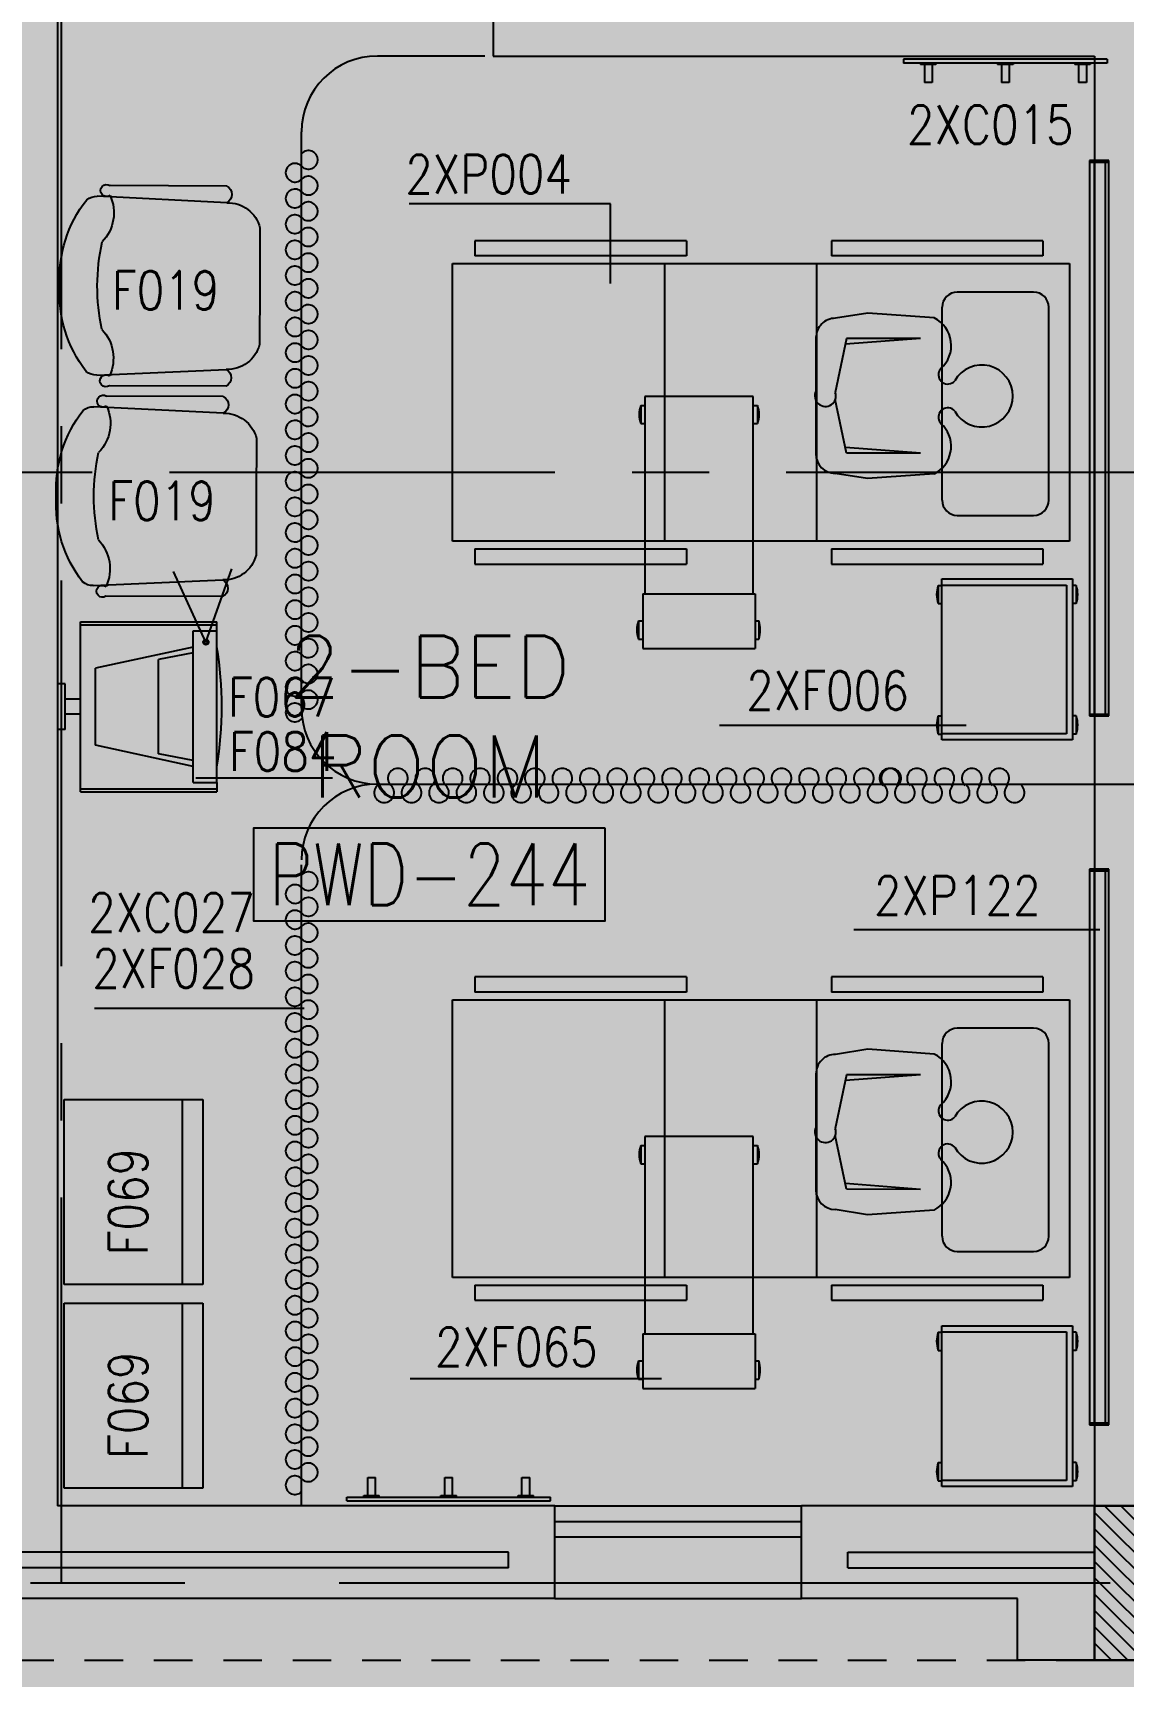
# Model space of a CAD drawing. Extents: x 88852.7 to 88945.7, y 39921.6 to 40001.1.
# Drawn here: x 88913.52 to 88917.05, y 39928.18 to 39933.5 of the extents above; entities that cross this region are included whole.
import ezdxf
from ezdxf.enums import TextEntityAlignment as Align

# ---------------------------------------------------------------- set-up
doc = ezdxf.new("R2010")
doc.units = 0
doc.header["$MEASUREMENT"] = 0
doc.header["$PDMODE"] = 34
for name, pattern in [('CENTER', [2, 1.25, -0.25, 0.25, -0.25]), ('CENTERX2', [4, 2.5, -0.5, 0.5, -0.5]), ('HIDDEN2', [0.1875, 0.125, -0.0625])]:
    doc.linetypes.add(name, pattern=pattern)
doc.layers.get('0').update_dxf_attribs({"linetype": 'CONTINUOUS'})
doc.layers.get('DEFPOINTS').update_dxf_attribs({"linetype": 'CONTINUOUS'})
for name, color, linetype in [('A-TEXT', 7, 'CONTINUOUS'), ('AX-DIM', 4, 'CONTINUOUS'), ('AXES', 11, 'CENTERX2'), ('AXES1', 11, 'CENTER'), ('COL', 2, 'CONTINUOUS'), ('HAT', 8, 'CONTINUOUS'), ('HIDDEN', 9, 'HIDDEN2'), ('INSUL', 4, 'CONTINUOUS'), ('MEDICAL', 4, 'CONTINUOUS'), ('NON-MEDICAL', 4, 'CONTINUOUS'), ('RM-BOX', 4, 'CONTINUOUS'), ('RM-NAME', 2, 'CONTINUOUS'), ('RM-NO', 2, 'CONTINUOUS'), ('WALL', 4, 'CONTINUOUS'), ('WIN', 3, 'CONTINUOUS')]:
    doc.layers.add(name, color=color, linetype=linetype)
doc.styles.add('ROMANS', font='ROMANS.shx', dxfattribs={"width": 0.6})
doc.dimstyles.new('DIM-OUT', dxfattribs={"dimscale": 0, "dimtxt": 0.24, "dimasz": 0.08, "dimexe": 0.02, "dimexo": 0.02, "dimgap": 0.05, "dimtad": 1, "dimdec": 0, "dimlfac": 1000, "dimzin": 0, "dimdsep": 46, "dimtxsty": 'ROMANS', "dimblk1": 'ARCHTICK', "dimblk2": 'ARCHTICK', "dimsah": 1, "dimcen": 0.01, "dimdle": 0.08, "dimclrd": 4, "dimclre": 4, "dimclrt": 2, "dimadec": 0, "dimazin": 0, "dimtp": 2, "dimtm": 2, "dimtfac": 0.1142857142857143, "dimtdec": 0, "dimtix": 1, "dimtmove": 2, "dimatfit": 3, "dimldrblk": 'ARCHTICK', "dimfxl": 0, "dimtolj": 1, "dimtzin": 0, "dimarcsym": 0})

# ---------------------------------------------------------------- blocks, each defined once
blk = doc.blocks.new('_ARCHTICK')
at = {"color": 0, "linetype": 'ByBlock', "const_width": 0.15}
blk.add_lwpolyline([(-0.5, -0.5), (0.5, 0.5)], dxfattribs=at)
blk = doc.blocks.new('*D596')
at = {"layer": 'AX-DIM', "color": 4, "lineweight": -2}
for p, q in [((88944.31025844974, 39928.30956244052), (88944.31025844974, 39922.92456244052)), ((88943.63025844975, 39928.22956244052), (88944.33025844974, 39928.22956244052)), ((88903.54042787627, 39923.00456244052), (88944.33025844974, 39923.00456244052))]:
    blk.add_line(p, q, dxfattribs=at)
at = {"layer": 'DEFPOINTS', "color": 0}
for p in [(88943.61025844974, 39928.22956244052), (88903.52042787627, 39923.00456244052), (88944.31025844974, 39923.00456244052)]:
    blk.add_point(p, dxfattribs=at)
at = {"layer": 'AX-DIM', "color": 4, "lineweight": -2, "xscale": 0.08, "yscale": 0.08, "zscale": 0.08}
for p, rotation in [((88944.31025844974, 39928.22956244052), 90), ((88944.31025844974, 39923.00456244052), 270)]:
    blk.add_blockref('_ARCHTICK', p, dxfattribs=dict(at, rotation=rotation))
at = {"layer": 'AX-DIM', "color": 2, "insert": (88944.14025844973, 39925.61706244053), "char_height": 0.24, "attachment_point": 5, "rotation": 90, "style": 'ROMANS'}
blk.add_mtext('\\A1;5225', dxfattribs=at)
blk = doc.blocks.new('RM1')
at = {"layer": 'RM-BOX'}
blk.add_lwpolyline([(569.8908462408872, -200), (-569.890846240829, -200), (-569.8908462407999, -500), (569.8908462407999, -500)], close=True, dxfattribs=at)
at = {"layer": 'RM-NAME', "style": 'ROMANS'}
for tag, p in [('ROOMNAME1', (-5.820766091346741e-11, 323.8095238095266)), ('ROOMNAME2', (0, 0))]:
    blk.add_attdef(tag, text='', height=200, dxfattribs=at).set_placement(p, align=Align.MIDDLE)
at = {"layer": 'RM-NO', "style": 'ROMANS', "width": 0.8}
blk.add_attdef('ROOMNO', text='', height=200, dxfattribs=at).set_placement((0, -350), align=Align.MIDDLE)
blk = doc.blocks.new('*X567')
at = {"color": 0}
for p, q in [((235128.5557043091, 177110.4443079528), (235607.8453701679, 177589.7339738117)), ((235128.5557043091, 177163.4773165418), (235554.8123615789, 177589.7339738117)), ((235128.5557043091, 177216.5103251308), (235501.7793529899, 177589.7339738117)), ((235128.5557043091, 177269.5433337198), (235448.7463444009, 177589.7339738117)), ((235128.5557043091, 177322.5763423088), (235395.7133358119, 177589.7339738117)), ((235128.5557043091, 177375.6093508978), (235342.6803272229, 177589.7339738117)), ((235128.5557043091, 177428.6423594868), (235289.6473186339, 177589.7339738117)), ((235128.5557043091, 177481.6753680758), (235236.614310045, 177589.7339738117)), ((235128.5557043091, 177534.7083766648), (235183.581301456, 177589.7339738117)), ((235160.8783787569, 177089.7339738117), (235628.555704309, 177557.4112993638)), ((235213.9113873459, 177089.7339738117), (235628.555704309, 177504.3782907748)), ((235266.9443959349, 177089.7339738117), (235628.555704309, 177451.3452821858)), ((235319.9774045239, 177089.7339738117), (235628.555704309, 177398.3122735968)), ((235373.0104131129, 177089.7339738117), (235628.555704309, 177345.2792650078)), ((235426.0434217018, 177089.7339738117), (235628.5557043091, 177292.2462564189)), ((235479.0764302909, 177089.7339738117), (235628.5557043091, 177239.2132478299)), ((235532.1094388799, 177089.7339738117), (235628.5557043091, 177186.1802392409)), ((235585.1424474688, 177089.7339738117), (235628.5557043091, 177133.1472306519))]:
    blk.add_line(p, q, dxfattribs=at)

msp = doc.modelspace()

# ---------------------------------------------------------------- linework, layer by layer
at = {"layer": 'AXES'}
msp.add_line((88945.01025844975, 39928.47956244052), (88876.97025844976, 39928.47956244052), dxfattribs=at)
at = {"layer": 'AXES1'}
for p, q in [((88913.61025844976, 39928.47956244052), (88913.61025844976, 39987.29956244052)), ((88913.61025844976, 39928.47956244052), (88913.61025844976, 39987.29956244052)), ((88935.21025844975, 39932.07956244052), (88874.57025844975, 39932.07956244052)), ((88935.21025844975, 39932.07956244052), (88892.92025844975, 39932.07956244052)), ((88935.21025844975, 39932.07956244052), (88892.92025844975, 39932.07956244052))]:
    msp.add_line(p, q, dxfattribs=at)
at = {"layer": 'COL'}
msp.add_lwpolyline([(88917.46025844975, 39928.72956244051), (88917.46025844975, 39928.22956244051), (88916.96025844975, 39928.22956244051), (88916.96025844975, 39928.72956244051)], close=True, dxfattribs=at)
at = {"layer": 'HIDDEN'}
msp.add_line((88903.11025844974, 39928.22956244052), (88934.96025844975, 39928.22956244052), dxfattribs=at)
at = {"layer": 'INSUL'}
for p, q in [((88915.06025844975, 39928.57956244051), (88912.16025844976, 39928.57956244051)), ((88915.06025844975, 39928.52956244052), (88915.06025844975, 39928.57956244051)), ((88916.16025844976, 39928.57956244051), (88916.96025844975, 39928.57956244051)), ((88916.16025844976, 39928.52956244052), (88916.16025844976, 39928.57956244051)), ((88915.06025844975, 39928.52956244052), (88912.16025844976, 39928.52956244052)), ((88916.16025844976, 39928.52956244051), (88916.96025844975, 39928.52956244051))]:
    msp.add_line(p, q, dxfattribs=at)
at = {"layer": 'MEDICAL'}
for p, q in [((88914.98263193539, 39933.42956328266), (88914.63452504293, 39933.42956328266)), ((88914.38846205086, 39931.31559476729), (88914.3884620508, 39933.18350029054)), ((88917.00684733607, 39933.09059687731), (88916.94379369434, 39933.09059687731)), ((88916.94379369434, 39933.09059687731), (88916.94379369434, 39931.29024056338)), ((88917.00684733607, 39933.08444530251), (88916.94379369434, 39933.08444530251)), ((88916.9584036845, 39933.08444530251), (88916.9584036845, 39931.29639213818)), ((88916.99531313333, 39931.29639213818), (88916.99531313332, 39933.08444530251)), ((88917.00684733609, 39931.29024056338), (88917.00684733607, 39933.09059687731)), ((88914.95104367298, 39932.83087661262), (88914.95104367298, 39932.7816640142)), ((88915.63679345934, 39932.83087661262), (88914.95104367298, 39932.83087661262)), ((88915.63679345934, 39932.83087661262), (88915.63679345934, 39932.7816640142)), ((88916.10685398304, 39932.83087661262), (88916.10685398304, 39932.7816640142)), ((88916.79260376941, 39932.83087661262), (88916.10685398304, 39932.83087661262)), ((88916.79260376941, 39932.83087661262), (88916.79260376941, 39932.7816640142)), ((88914.87858588927, 39932.7566640142), (88916.87858588927, 39932.7566640142)), ((88914.87858588927, 39931.85666401419), (88914.87858588927, 39932.7566640142)), ((88915.63679345934, 39932.7816640142), (88914.95104367298, 39932.7816640142)), ((88915.56604300537, 39932.7566640142), (88915.56604300537, 39931.85666401419)), ((88916.05816898962, 39932.7566640142), (88916.05816898962, 39931.85666401419)), ((88916.79260376941, 39932.7816640142), (88916.10685398304, 39932.7816640142)), ((88916.87858588927, 39932.7566640142), (88916.87858588927, 39931.85666401419)), ((88916.76245877903, 39932.66435271225), (88916.51504515283, 39932.66435271225)), ((88916.46583255442, 39931.98980947676), (88916.46583255442, 39932.61514011382)), ((88916.81167137747, 39931.98980947676), (88916.81167137747, 39932.61514011382)), ((88915.85327251093, 39932.32569820257), (88915.50140243219, 39932.32569820257)), ((88915.50140243219, 39932.32569820257), (88915.50140243219, 39931.68593442303)), ((88915.85327251093, 39931.68593442303), (88915.85327251093, 39932.32569820257)), ((88915.48849087828, 39932.29688999245), (88915.48849087828, 39932.23783487434)), ((88915.48849087828, 39932.29688999245), (88915.50140243219, 39932.29688999245)), ((88915.85327251093, 39932.29688999245), (88915.86763452984, 39932.29688999245)), ((88915.86763452984, 39932.29688999245), (88915.86763452984, 39932.23783487434)), ((88915.48849087828, 39932.23783487434), (88915.50140243219, 39932.23783487434)), ((88915.85327251093, 39932.23783487434), (88915.86763452984, 39932.23783487434)), ((88916.51504515283, 39931.94059687833), (88916.76245877903, 39931.94059687833)), ((88916.87858588927, 39931.85666401419), (88914.87858588927, 39931.85666401419)), ((88914.95104367298, 39931.83166401419), (88915.63679345934, 39931.83166401419)), ((88914.95104367298, 39931.83166401419), (88914.95104367298, 39931.78245141577)), ((88915.63679345934, 39931.83166401419), (88915.63679345934, 39931.78245141577)), ((88916.10685398304, 39931.83166401419), (88916.79260376941, 39931.83166401419)), ((88916.10685398304, 39931.83166401419), (88916.10685398304, 39931.78245141577)), ((88916.79260376941, 39931.83166401419), (88916.79260376941, 39931.78245141577)), ((88914.95104367298, 39931.78245141577), (88915.63679345934, 39931.78245141577)), ((88916.10685398304, 39931.78245141577), (88916.79260376941, 39931.78245141577)), ((88914.07828584508, 39931.52993200627), (88913.97349922567, 39931.75858989492)), ((88914.07828584508, 39931.52993200627), (88914.16309441038, 39931.76672764158)), ((88916.4651567489, 39931.21280587082), (88916.4651567489, 39931.73445941413)), ((88916.4651567489, 39931.73445941413), (88916.88838509537, 39931.73445941413)), ((88916.88838509537, 39931.73445941413), (88916.88838509537, 39931.21280587082)), ((88915.49525085738, 39931.68593442303), (88915.85942408572, 39931.68593442303)), ((88915.49525085738, 39931.68593442303), (88915.49525085738, 39931.50876906871)), ((88915.85942408572, 39931.68593442303), (88915.85942408572, 39931.50876906871)), ((88916.45299457702, 39931.71340628354), (88916.4651567489, 39931.71340628354)), ((88916.45299457702, 39931.71340628354), (88916.45299457702, 39931.65435116543)), ((88916.4651567489, 39931.71477437476), (88916.868700056, 39931.71477437476)), ((88916.868700056, 39931.71477437476), (88916.868700056, 39931.23249091019)), ((88916.90054726727, 39931.71340628354), (88916.88838509537, 39931.71340628354)), ((88916.90054726727, 39931.71340628354), (88916.90054726727, 39931.65435116543)), ((88916.45299457702, 39931.65435116543), (88916.4651567489, 39931.65435116543)), ((88916.90054726727, 39931.65435116543), (88916.88838509537, 39931.65435116543)), ((88913.67161938496, 39931.5959883648), (88914.11453277078, 39931.5959883648)), ((88913.67161938496, 39931.04480726243), (88913.67161938496, 39931.5959883648)), ((88913.67161938496, 39931.58614584511), (88914.11453277078, 39931.58614584511)), ((88914.03719868754, 39931.07433482149), (88914.03719868754, 39931.56646080574)), ((88914.03719868754, 39931.56646080574), (88914.11453277078, 39931.56646080574)), ((88914.11453277078, 39931.56646080574), (88914.11453277078, 39931.5959883648)), ((88914.11453277078, 39931.07433482149), (88914.11453277078, 39931.56646080574)), ((88915.48102693402, 39931.59884645712), (88915.48102693402, 39931.53979133901)), ((88915.48102693402, 39931.59884645712), (88915.49525085738, 39931.59884645712)), ((88915.85942408572, 39931.59884645712), (88915.87136650197, 39931.59884645712)), ((88915.87136650197, 39931.59884645712), (88915.87136650197, 39931.53979133901)), ((88914.03719868754, 39931.5137597545), (88913.72083198339, 39931.445168961)), ((88915.48102693402, 39931.53979133901), (88915.49525085738, 39931.53979133901)), ((88915.49525085738, 39931.50876906871), (88915.85942408572, 39931.50876906871)), ((88915.85942408572, 39931.53979133901), (88915.87136650197, 39931.53979133901)), ((88914.03719868754, 39931.49508292533), (88913.9246709171, 39931.47312570901)), ((88913.9246709171, 39931.16766991822), (88913.9246709171, 39931.47312570901)), ((88913.72083198339, 39931.19562666623), (88913.72083198339, 39931.445168961)), ((88913.62240678653, 39931.39421671125), (88913.59795860539, 39931.39421671125)), ((88913.59795860539, 39931.24657891598), (88913.59795860539, 39931.39421671125)), ((88913.62240678653, 39931.24657891598), (88913.62240678653, 39931.39421671125)), ((88913.67161938496, 39931.34500411282), (88913.62240678653, 39931.34500411282)), ((88913.67161938496, 39931.2957915144), (88913.62240678653, 39931.2957915144)), ((88916.94379369439, 39931.29639213818), (88917.00684733612, 39931.29639213818)), ((88913.62240678653, 39931.24657891598), (88913.59795860539, 39931.24657891598)), ((88916.45299457702, 39931.29068288446), (88916.4651567489, 39931.29068288446)), ((88916.45299457702, 39931.29068288446), (88916.45299457702, 39931.23162776636)), ((88916.90054726727, 39931.29068288446), (88916.88838509537, 39931.29068288446)), ((88916.90054726727, 39931.29068288446), (88916.90054726727, 39931.23162776636)), ((88916.94379369434, 39931.29024056338), (88917.00684733612, 39931.29024056338)), ((88914.03719868754, 39931.12703587273), (88913.72083198339, 39931.19562666623)), ((88916.45299457702, 39931.23162776636), (88916.4651567489, 39931.23162776636)), ((88916.868700056, 39931.23249091019), (88916.4651567489, 39931.23249091019)), ((88916.88838509537, 39931.21280587082), (88916.4651567489, 39931.21280587082)), ((88916.90054726727, 39931.23162776636), (88916.88838509537, 39931.23162776636)), ((88914.03719868754, 39931.1457127019), (88913.9246709171, 39931.16766991822)), ((88913.67161938496, 39931.05464978212), (88914.11453277078, 39931.05464978212)), ((88913.67161938496, 39931.04480726243), (88914.11453277078, 39931.04480726243)), ((88914.03719868754, 39931.07433482149), (88914.11453277078, 39931.07433482149)), ((88914.11453277078, 39931.07433482149), (88914.11453277078, 39931.04480726243)), ((88914.63452504293, 39931.06953732651), (88917.10763193539, 39931.06953732651)), ((88914.38846205088, 39928.72980586156), (88914.3884620508, 39930.80817930205)), ((88916.94379369434, 39930.79338858865), (88916.94379369434, 39928.99303227472)), ((88917.00684733607, 39930.79338858865), (88916.94379369434, 39930.79338858865)), ((88917.00684733607, 39930.78723701384), (88916.94379369434, 39930.78723701384)), ((88916.9584036845, 39930.78723701384), (88916.9584036845, 39928.99918384952)), ((88916.99531313333, 39928.99918384952), (88916.99531313332, 39930.78723701384)), ((88917.00684733609, 39928.99303227472), (88917.00684733607, 39930.79338858865)), ((88914.95104367298, 39930.44475978421), (88914.95104367298, 39930.39554718578)), ((88915.63679345934, 39930.44475978421), (88914.95104367298, 39930.44475978421)), ((88915.63679345934, 39930.44475978421), (88915.63679345934, 39930.39554718578)), ((88916.10685398304, 39930.44475978421), (88916.10685398304, 39930.39554718578)), ((88916.79260376941, 39930.44475978421), (88916.10685398304, 39930.44475978421)), ((88916.79260376941, 39930.44475978421), (88916.79260376941, 39930.39554718578)), ((88915.63679345934, 39930.39554718578), (88914.95104367298, 39930.39554718578)), ((88916.79260376941, 39930.39554718578), (88916.10685398304, 39930.39554718578)), ((88914.87858588927, 39930.37054718578), (88916.87858588927, 39930.37054718578)), ((88914.87858588927, 39929.47054718578), (88914.87858588927, 39930.37054718578)), ((88915.56604300537, 39930.37054718578), (88915.56604300537, 39929.47054718578)), ((88916.05816898962, 39930.37054718578), (88916.05816898962, 39929.47054718578)), ((88916.87858588927, 39930.37054718578), (88916.87858588927, 39929.47054718578)), ((88916.46583255442, 39929.60369264835), (88916.46583255442, 39930.22902328541)), ((88916.76245877903, 39930.27823588384), (88916.51504515283, 39930.27823588384)), ((88916.81167137747, 39929.60369264835), (88916.81167137747, 39930.22902328541)), ((88915.85327251093, 39929.92688414757), (88915.50140243219, 39929.92688414757)), ((88915.50140243219, 39929.92688414757), (88915.50140243219, 39929.28712036804)), ((88915.85327251093, 39929.28712036804), (88915.85327251093, 39929.92688414757)), ((88915.48849087828, 39929.89807593745), (88915.48849087828, 39929.83902081935)), ((88915.48849087828, 39929.89807593745), (88915.50140243219, 39929.89807593745)), ((88915.85327251093, 39929.89807593745), (88915.86763452984, 39929.89807593745)), ((88915.86763452984, 39929.89807593745), (88915.86763452984, 39929.83902081935)), ((88915.48849087828, 39929.83902081935), (88915.50140243219, 39929.83902081935)), ((88915.85327251093, 39929.83902081935), (88915.86763452984, 39929.83902081935)), ((88916.51504515283, 39929.55448004992), (88916.76245877903, 39929.55448004992)), ((88916.87858588927, 39929.47054718578), (88914.87858588927, 39929.47054718578)), ((88914.95104367298, 39929.44554718578), (88915.63679345934, 39929.44554718578)), ((88914.95104367298, 39929.44554718578), (88914.95104367298, 39929.39633458736)), ((88915.63679345934, 39929.44554718578), (88915.63679345934, 39929.39633458736)), ((88916.10685398304, 39929.44554718578), (88916.79260376941, 39929.44554718578)), ((88916.10685398304, 39929.44554718578), (88916.10685398304, 39929.39633458736)), ((88916.79260376941, 39929.44554718578), (88916.79260376941, 39929.39633458736)), ((88914.95104367298, 39929.39633458736), (88915.63679345934, 39929.39633458736)), ((88916.10685398304, 39929.39633458736), (88916.79260376941, 39929.39633458736)), ((88915.49525085738, 39929.28712036804), (88915.85942408572, 39929.28712036804)), ((88915.49525085738, 39929.28712036804), (88915.49525085738, 39929.10995501372)), ((88915.85942408572, 39929.28712036804), (88915.85942408572, 39929.10995501372)), ((88916.45299457702, 39929.2929808223), (88916.4651567489, 39929.2929808223)), ((88916.45299457702, 39929.2929808223), (88916.45299457702, 39929.23392570419)), ((88916.4651567489, 39929.31403395288), (88916.88838509537, 39929.31403395288)), ((88916.4651567489, 39928.79238040957), (88916.4651567489, 39929.31403395288)), ((88916.4651567489, 39929.29434891351), (88916.868700056, 39929.29434891351)), ((88916.868700056, 39929.29434891351), (88916.868700056, 39928.81206544894)), ((88916.88838509537, 39929.31403395288), (88916.88838509537, 39928.79238040957)), ((88916.90054726727, 39929.2929808223), (88916.88838509537, 39929.2929808223)), ((88916.90054726727, 39929.2929808223), (88916.90054726727, 39929.23392570419)), ((88916.45299457702, 39929.23392570419), (88916.4651567489, 39929.23392570419)), ((88916.90054726727, 39929.23392570419), (88916.88838509537, 39929.23392570419)), ((88915.48102693402, 39929.20003240212), (88915.48102693402, 39929.14097728401)), ((88915.48102693402, 39929.20003240212), (88915.49525085738, 39929.20003240212)), ((88915.85942408572, 39929.20003240212), (88915.87136650197, 39929.20003240212)), ((88915.87136650197, 39929.20003240212), (88915.87136650197, 39929.14097728401)), ((88915.48102693402, 39929.14097728401), (88915.49525085738, 39929.14097728401)), ((88915.49525085738, 39929.10995501372), (88915.85942408572, 39929.10995501372)), ((88915.85942408572, 39929.14097728401), (88915.87136650197, 39929.14097728401)), ((88916.94379369439, 39928.99918384952), (88917.00684733612, 39928.99918384952)), ((88916.94379369434, 39928.99303227472), (88917.00684733612, 39928.99303227472)), ((88916.45299457702, 39928.87025742322), (88916.4651567489, 39928.87025742322)), ((88916.45299457702, 39928.87025742322), (88916.45299457702, 39928.81120230511)), ((88916.90054726727, 39928.87025742322), (88916.88838509537, 39928.87025742322)), ((88916.90054726727, 39928.87025742322), (88916.90054726727, 39928.81120230511)), ((88916.45299457702, 39928.81120230511), (88916.4651567489, 39928.81120230511)), ((88916.868700056, 39928.81206544894), (88916.4651567489, 39928.81206544894)), ((88916.88838509537, 39928.79238040957), (88916.4651567489, 39928.79238040957)), ((88916.90054726727, 39928.81120230511), (88916.88838509537, 39928.81120230511))]:
    msp.add_line(p, q, dxfattribs=at)
at = {"layer": 'MEDICAL', "const_width": 0.0007381889763779523}
for points in [[(88913.97349922567, 39931.7356557001, 1), (88913.97349922567, 39931.73639388907, 1)], [(88914.16309441038, 39931.74416254125, 1), (88914.16309441038, 39931.74490073022, 1)]]:
    msp.add_lwpolyline(points, format="xyb", close=True, dxfattribs=at)
at = {"layer": 'MEDICAL'}
for radius in [0.008681158060852562, 0.005325391936819217]:
    msp.add_circle((88914.07870972564, 39931.52948428097), radius, dxfattribs=at)
for centre, radius, start, end in [((88914.63452504293, 39933.18350029054), 0.2460629921259841, 90, 180), ((88916.51504515283, 39932.61514011382), 0.04921259842519683, 90, 180), ((88916.76245877903, 39932.61514011382), 0.04921259842519683, 0, 90), ((88915.57461292553, 39932.2673624334), 0.09104330708663272, 161.0753555838248, 198.9246444161752), ((88915.7815124826, 39932.2673624334), 0.09104330708660129, 341.0753555838248, 18.92464441617518), ((88916.51504515283, 39931.98980947676), 0.04921259842519683, 180, 270), ((88916.76245877903, 39931.98980947676), 0.04921259842519683, 270, 0), ((88916.53911662426, 39931.68387872449), 0.09104330708663272, 161.0753555838248, 198.9246444161752), ((88916.81442522003, 39931.68387872449), 0.09104330708663272, 341.0753555838248, 18.92464441617518), ((88915.56714898127, 39931.56931889807), 0.09104330708663272, 161.0753555838248, 198.9246444161752), ((88915.78524445473, 39931.56931889807), 0.09104330708660129, 341.0753555838248, 18.92464441617518), ((88912.94459205608, 39931.32039781362), 1.185812007059398, 350.6152773514427, 9.384722648557261), ((88914.63452504293, 39931.31560031864), 0.2460629921259841, 180, 270), ((88916.53911662426, 39931.26115532541), 0.09104330708663272, 161.0753555838248, 198.9246444161752), ((88916.81442522003, 39931.26115532541), 0.09104330708663272, 341.0753555838248, 18.92464441617518), ((88914.63452504293, 39930.82347433439), 0.2460629921259841, 90, 180), ((88916.51504515283, 39930.22902328541), 0.04921259842519683, 90, 180), ((88916.76245877903, 39930.22902328541), 0.04921259842519683, 0, 90), ((88915.57461292553, 39929.8685483784), 0.09104330708663272, 161.0753555838248, 198.9246444161752), ((88915.7815124826, 39929.8685483784), 0.09104330708660129, 341.0753555838248, 18.92464441617518), ((88916.51504515283, 39929.60369264835), 0.04921259842519683, 180, 270), ((88916.76245877903, 39929.60369264835), 0.04921259842519683, 270, 0), ((88916.53911662426, 39929.26345326324), 0.09104330708663272, 161.0753555838248, 198.9246444161752), ((88916.81442522003, 39929.26345326324), 0.09104330708663272, 341.0753555838248, 18.92464441617518), ((88915.56714898127, 39929.17050484307), 0.09104330708663272, 161.0753555838248, 198.9246444161752), ((88915.78524445473, 39929.17050484307), 0.09104330708660129, 341.0753555838248, 18.92464441617518), ((88916.53911662426, 39928.84072986416), 0.09104330708663272, 161.0753555838248, 198.9246444161752), ((88916.81442522003, 39928.84072986416), 0.09104330708663272, 341.0753555838248, 18.92464441617518)]:
    msp.add_arc(centre, radius, start, end, dxfattribs=at)
at = {"layer": 'MEDICAL', "color": 15}
for centre, radius, start, end in [((88914.41110100095, 39933.09283984818), 0.03022016358403887, 223.5683623555836, 136.4316376444164), ((88914.36730880802, 39933.0511831922), 0.03022016358403887, 43.56836235558358, 316.4316376444164), ((88914.36730880802, 39932.96786988025), 0.03022016358403887, 43.56836235558358, 316.4316376444164), ((88914.41110100095, 39933.00952653623), 0.03022016358403752, 223.5683623555836, 136.4316376444164), ((88914.41110100095, 39932.92621322428), 0.0302201635840361, 223.5683623555836, 136.4316376444164), ((88914.36730880802, 39932.8845565683), 0.03022016358404023, 43.56836235558358, 316.4316376444164), ((88914.41110100095, 39932.84289991232), 0.03022016358403887, 223.5683623555836, 136.4316376444164), ((88914.36730880802, 39932.80124325635), 0.03022016358403887, 43.56836235558358, 316.4316376444164), ((88914.41110100095, 39932.75958660037), 0.03022016358403752, 223.5683623555836, 136.4316376444164), ((88914.36730880802, 39932.7179299444), 0.03022016358403887, 43.56836235558358, 316.4316376444164), ((88914.41110100095, 39932.67627328842), 0.0302201635840382, 223.5683623555836, 136.4316376444164), ((88914.36730880802, 39932.63461663244), 0.03022016358403955, 43.56836235558358, 316.4316376444164), ((88914.41110100095, 39932.59295997646), 0.0302201635840382, 223.5683623555836, 136.4316376444164), ((88914.36730880802, 39932.55130332049), 0.03022016358403887, 43.56836235558358, 316.4316376444164), ((88914.41110100095, 39932.50964666451), 0.0302201635840382, 223.5683623555836, 136.4316376444164), ((88914.36730880802, 39932.46799000854), 0.03022016358403887, 43.56836235558358, 316.4316376444164), ((88914.36730880802, 39932.38467669659), 0.03022016358403955, 43.56836235558358, 316.4316376444164), ((88914.41110100095, 39932.42633335256), 0.0302201635840382, 223.5683623555836, 136.4316376444164), ((88914.41110100095, 39932.34302004061), 0.0302201635840382, 223.5683623555836, 136.4316376444164), ((88914.36730880802, 39932.30136338463), 0.03022016358403887, 43.56836235558358, 316.4316376444164), ((88914.41110100095, 39932.25970672866), 0.0302201635840382, 223.5683623555836, 136.4316376444164), ((88914.36730880802, 39932.21805007268), 0.03022016358403887, 43.56836235558358, 316.4316376444164), ((88914.41110100095, 39932.1763934167), 0.0302201635840382, 223.5683623555836, 136.4316376444164), ((88914.36730880802, 39932.13473676072), 0.03022016358403955, 43.56836235558358, 316.4316376444164), ((88914.41110100095, 39932.09308010475), 0.0302201635840382, 223.5683623555836, 136.4316376444164), ((88914.36730880802, 39932.05142344877), 0.03022016358403887, 43.56836235558358, 316.4316376444164), ((88914.41110100095, 39932.0097667928), 0.0302201635840382, 223.5683623555836, 136.4316376444164), ((88914.36730880802, 39931.96811013682), 0.03022016358403887, 43.56836235558358, 316.4316376444164), ((88914.41110100095, 39931.92645348085), 0.0302201635840382, 223.5683623555836, 136.4316376444164), ((88914.36730880802, 39931.88479682487), 0.03022016358403955, 43.56836235558358, 316.4316376444164), ((88914.36730880802, 39931.80148351291), 0.03022016358403887, 43.56836235558358, 316.4316376444164), ((88914.41110100095, 39931.84314016889), 0.0302201635840382, 223.5683623555836, 136.4316376444164), ((88914.41110100095, 39931.75982685694), 0.0302201635840382, 223.5683623555836, 136.4316376444164), ((88914.36730880802, 39931.71817020096), 0.03022016358403887, 43.56836235558358, 316.4316376444164), ((88914.36730880802, 39931.63485688901), 0.03022016358403955, 43.56836235558358, 316.4316376444164), ((88914.41110100095, 39931.67651354498), 0.0302201635840382, 223.5683623555836, 136.4316376444164), ((88914.41110100095, 39931.59320023303), 0.0302201635840382, 223.5683623555836, 136.4316376444164), ((88914.36730880802, 39931.55154357706), 0.03022016358403887, 43.56836235558358, 316.4316376444164), ((88914.41110100095, 39931.50988692108), 0.0302201635840382, 223.5683623555836, 136.4316376444164), ((88914.36730880802, 39931.46823026511), 0.03022016358403887, 43.56836235558358, 316.4316376444164), ((88914.41110100095, 39931.42657360913), 0.0302201635840382, 223.5683623555836, 136.4316376444164), ((88914.36730880802, 39931.38491695315), 0.03022016358403955, 43.56836235558358, 316.4316376444164), ((88914.41110100095, 39931.34326029717), 0.0302201635840382, 223.5683623555836, 136.4316376444164), ((88914.36730880802, 39931.3016036412), 0.03022016358403887, 43.56836235558358, 316.4316376444164), ((88914.70098113475, 39931.08834068148), 0.03223484115630813, 313.5683623532261, 226.4316376467739), ((88914.7898486675, 39931.08834068148), 0.03223484115630958, 313.5683623532261, 226.4316376467739), ((88914.87871620026, 39931.08834068148), 0.03223484115630813, 313.5683623532261, 226.4316376467739), ((88914.967583733, 39931.08834068148), 0.03223484115630813, 313.5683623532261, 226.4316376467739), ((88915.05645126574, 39931.08834068148), 0.03223484115630958, 313.5683623532261, 226.4316376467739), ((88915.1453187985, 39931.08834068148), 0.03223484115630813, 313.5683623532261, 226.4316376467739), ((88915.23418633125, 39931.08834068148), 0.03223484115630813, 313.5683623532261, 226.4316376467739), ((88915.323053864, 39931.08834068148), 0.03223484115630885, 313.5683623532261, 226.4316376467739), ((88915.41192139675, 39931.08834068148), 0.03223484115630813, 313.5683623532261, 226.4316376467739), ((88915.5007889295, 39931.08834068148), 0.03223484115630813, 313.5683623532261, 226.4316376467739), ((88915.58965646225, 39931.08834068148), 0.03223484115630885, 313.5683623532261, 226.4316376467739), ((88915.678523995, 39931.08834068148), 0.03223484115630813, 313.5683623532261, 226.4316376467739), ((88915.76739152774, 39931.08834068148), 0.03223484115630813, 313.5683623532261, 226.4316376467739), ((88915.8562590605, 39931.08834068148), 0.03223484115630885, 313.5683623532261, 226.4316376467739), ((88915.94512659324, 39931.08834068148), 0.03223484115630813, 313.5683623532261, 226.4316376467739), ((88916.033994126, 39931.08834068148), 0.03223484115630813, 313.5683623532261, 226.4316376467739), ((88916.12286165875, 39931.08834068148), 0.03223484115630885, 313.5683623532261, 226.4316376467739), ((88916.21172919149, 39931.08834068148), 0.03223484115630813, 313.5683623532261, 226.4316376467739), ((88916.29532120784, 39931.08834068148), 0.03223484115630885, 313.5683623532261, 226.4316376467739), ((88916.30059672425, 39931.08834068148), 0.03223484115630813, 313.5683623532261, 226.4316376467739), ((88916.38418874059, 39931.08834068148), 0.03223484115630813, 313.5683623532261, 226.4316376467739), ((88916.47305627335, 39931.08834068148), 0.03223484115630813, 313.5683623532261, 226.4316376467739), ((88916.56192380609, 39931.08834068148), 0.03223484115630885, 313.5683623532261, 226.4316376467739), ((88916.65079133883, 39931.08834068148), 0.03223484115630813, 313.5683623532261, 226.4316376467739), ((88914.65654736837, 39931.04162900903), 0.03223484115630669, 133.5683623532261, 46.43163764677393), ((88914.74541490113, 39931.04162900903), 0.03223484115630516, 133.5683623532261, 46.43163764677393), ((88914.83428243388, 39931.04162900903), 0.03223484115630813, 133.5683623532261, 46.43163764677393), ((88914.92314996662, 39931.04162900903), 0.03223484115630669, 133.5683623532261, 46.43163764677393), ((88915.01201749938, 39931.04162900903), 0.03223484115630516, 133.5683623532261, 46.43163764677393), ((88915.10088503212, 39931.04162900903), 0.03223484115630813, 133.5683623532261, 46.43163764677393), ((88915.18975256488, 39931.04162900903), 0.03223484115630669, 133.5683623532261, 46.43163764677393), ((88915.27862009763, 39931.04162900903), 0.03223484115630741, 133.5683623532261, 46.43163764677393), ((88915.36748763037, 39931.04162900903), 0.03223484115630741, 133.5683623532261, 46.43163764677393), ((88915.45635516313, 39931.04162900903), 0.03223484115630741, 133.5683623532261, 46.43163764677393), ((88915.54522269587, 39931.04162900903), 0.03223484115630741, 133.5683623532261, 46.43163764677393), ((88915.63409022862, 39931.04162900903), 0.03223484115630741, 133.5683623532261, 46.43163764677393), ((88915.72295776138, 39931.04162900903), 0.03223484115630741, 133.5683623532261, 46.43163764677393), ((88915.81182529412, 39931.04162900903), 0.03223484115630741, 133.5683623532261, 46.43163764677393), ((88915.90069282688, 39931.04162900903), 0.03223484115630741, 133.5683623532261, 46.43163764677393), ((88915.98956035962, 39931.04162900903), 0.03223484115630741, 133.5683623532261, 46.43163764677393), ((88916.07842789237, 39931.04162900903), 0.03223484115630741, 133.5683623532261, 46.43163764677393), ((88916.16729542513, 39931.04162900903), 0.03223484115630741, 133.5683623532261, 46.43163764677393), ((88916.25616295787, 39931.04162900903), 0.03223484115630741, 133.5683623532261, 46.43163764677393), ((88916.34503049061, 39931.04162900903), 0.03223484115630741, 133.5683623532261, 46.43163764677393), ((88916.43389802337, 39931.04162900903), 0.03223484115630741, 133.5683623532261, 46.43163764677393), ((88916.52276555612, 39931.04162900903), 0.03223484115630741, 133.5683623532261, 46.43163764677393), ((88916.61163308888, 39931.04162900903), 0.03223484115630741, 133.5683623532261, 46.43163764677393), ((88916.70050062162, 39931.04162900903), 0.03223484115630741, 133.5683623532261, 46.43163764677393), ((88914.41110100095, 39930.75478652806), 0.03022016358403752, 223.5683623555836, 136.4316376444164), ((88914.36730880802, 39930.71312987208), 0.03022016358403887, 43.56836235558358, 316.4316376444164), ((88914.36730880802, 39930.62981656013), 0.03022016358404023, 43.56836235558358, 316.4316376444164), ((88914.41110100095, 39930.67147321611), 0.0302201635840361, 223.5683623555836, 136.4316376444164), ((88914.41110100095, 39930.58815990415), 0.03022016358403887, 223.5683623555836, 136.4316376444164), ((88914.36730880802, 39930.54650324817), 0.03022016358403887, 43.56836235558358, 316.4316376444164), ((88914.36730880802, 39930.46318993621), 0.03022016358403887, 43.56836235558358, 316.4316376444164), ((88914.41110100095, 39930.50484659219), 0.03022016358403752, 223.5683623555836, 136.4316376444164), ((88914.41110100095, 39930.42153328024), 0.0302201635840361, 223.5683623555836, 136.4316376444164), ((88914.36730880802, 39930.37987662427), 0.03022016358404023, 43.56836235558358, 316.4316376444164), ((88914.41110100095, 39930.33821996829), 0.03022016358403887, 223.5683623555836, 136.4316376444164), ((88914.36730880802, 39930.29656331232), 0.03022016358403887, 43.56836235558358, 316.4316376444164), ((88914.41110100095, 39930.25490665634), 0.03022016358403752, 223.5683623555836, 136.4316376444164), ((88914.36730880802, 39930.21325000036), 0.03022016358403887, 43.56836235558358, 316.4316376444164), ((88914.41110100095, 39930.17159334438), 0.0302201635840382, 223.5683623555836, 136.4316376444164), ((88914.36730880802, 39930.12993668841), 0.03022016358403955, 43.56836235558358, 316.4316376444164), ((88914.36730880802, 39930.04662337646), 0.03022016358403887, 43.56836235558358, 316.4316376444164), ((88914.41110100095, 39930.08828003243), 0.0302201635840382, 223.5683623555836, 136.4316376444164), ((88914.41110100095, 39930.00496672048), 0.0302201635840382, 223.5683623555836, 136.4316376444164), ((88914.36730880802, 39929.9633100645), 0.03022016358403887, 43.56836235558358, 316.4316376444164), ((88914.36730880802, 39929.87999675255), 0.03022016358403955, 43.56836235558358, 316.4316376444164), ((88914.41110100095, 39929.92165340852), 0.0302201635840382, 223.5683623555836, 136.4316376444164), ((88914.41110100095, 39929.83834009657), 0.0302201635840382, 223.5683623555836, 136.4316376444164), ((88914.36730880802, 39929.7966834406), 0.03022016358403887, 43.56836235558358, 316.4316376444164), ((88914.41110100095, 39929.75502678462), 0.0302201635840382, 223.5683623555836, 136.4316376444164), ((88914.36730880802, 39929.71337012864), 0.03022016358403887, 43.56836235558358, 316.4316376444164), ((88914.41110100095, 39929.67171347267), 0.0302201635840382, 223.5683623555836, 136.4316376444164), ((88914.36730880802, 39929.63005681669), 0.03022016358403955, 43.56836235558358, 316.4316376444164), ((88914.41110100095, 39929.58840016072), 0.0302201635840382, 223.5683623555836, 136.4316376444164), ((88914.36730880802, 39929.54674350474), 0.03022016358403887, 43.56836235558358, 316.4316376444164), ((88914.41110100095, 39929.50508684877), 0.0302201635840382, 223.5683623555836, 136.4316376444164), ((88914.36730880802, 39929.46343019279), 0.03022016358403887, 43.56836235558358, 316.4316376444164), ((88914.41110100095, 39929.42177353681), 0.0302201635840382, 223.5683623555836, 136.4316376444164), ((88914.36730880802, 39929.38011688083), 0.03022016358403955, 43.56836235558358, 316.4316376444164), ((88914.36730880802, 39929.29680356888), 0.03022016358403887, 43.56836235558358, 316.4316376444164), ((88914.41110100095, 39929.33846022486), 0.0302201635840382, 223.5683623555836, 136.4316376444164), ((88914.41110100095, 39929.2551469129), 0.0302201635840382, 223.5683623555836, 136.4316376444164), ((88914.36730880802, 39929.21349025692), 0.03022016358403887, 43.56836235558358, 316.4316376444164), ((88914.41110100095, 39929.17183360095), 0.0302201635840382, 223.5683623555836, 136.4316376444164), ((88914.36730880802, 39929.13017694498), 0.03022016358403955, 43.56836235558358, 316.4316376444164), ((88914.41110100095, 39929.088520289), 0.0302201635840382, 223.5683623555836, 136.4316376444164), ((88914.36730880802, 39929.04686363303), 0.03022016358403887, 43.56836235558358, 316.4316376444164), ((88914.41110100095, 39929.00520697705), 0.0302201635840382, 223.5683623555836, 136.4316376444164), ((88914.36730880802, 39928.96355032107), 0.03022016358403887, 43.56836235558358, 316.4316376444164), ((88914.41110100095, 39928.92189366509), 0.0302201635840382, 223.5683623555836, 136.4316376444164), ((88914.36730880802, 39928.88023700912), 0.03022016358403955, 43.56836235558358, 316.4316376444164), ((88914.41110100095, 39928.83858035314), 0.0302201635840382, 223.5683623555836, 136.4316376444164), ((88914.36730880802, 39928.79692369717), 0.03022016358403887, 43.56836235558358, 316.4316376444164)]:
    msp.add_arc(centre, radius, start, end, dxfattribs=at)
at = {"layer": 'NON-MEDICAL'}
for p, q in [((88916.34063609326, 39933.41951132265), (88916.34063609326, 39933.40681132265)), ((88917.00103609326, 39933.41951132265), (88916.34063609326, 39933.41951132265)), ((88917.00103609326, 39933.40681132265), (88916.34063609326, 39933.40681132265)), ((88916.39583609326, 39933.40681132265), (88916.39583609326, 39933.40181132265)), ((88916.44583609326, 39933.40181132265), (88916.39583609326, 39933.40181132265)), ((88916.40813609326, 39933.40181132265), (88916.40813609326, 39933.34331132265)), ((88916.43353609326, 39933.40181132265), (88916.43353609326, 39933.34331132265)), ((88916.44583609326, 39933.40681132265), (88916.44583609326, 39933.40181132265)), ((88916.64583609326, 39933.40681132265), (88916.64583609326, 39933.40181132265)), ((88916.69583609326, 39933.40181132265), (88916.64583609326, 39933.40181132265)), ((88916.65813609326, 39933.40181132265), (88916.65813609326, 39933.34331132265)), ((88916.68353609326, 39933.40181132265), (88916.68353609326, 39933.34331132265)), ((88916.69583609326, 39933.40681132265), (88916.69583609326, 39933.40181132265)), ((88916.89583609326, 39933.40681132265), (88916.89583609326, 39933.40181132265)), ((88916.94583609326, 39933.40181132265), (88916.89583609326, 39933.40181132265)), ((88916.90813609326, 39933.40181132265), (88916.90813609326, 39933.34331132265)), ((88916.93353609326, 39933.40181132265), (88916.93353609326, 39933.34331132265)), ((88916.94583609326, 39933.40681132265), (88916.94583609326, 39933.40181132265)), ((88917.00103609326, 39933.41951132265), (88917.00103609326, 39933.40681132265)), ((88916.43353609326, 39933.34331132265), (88916.40813609326, 39933.34331132265)), ((88916.68353609326, 39933.34331132265), (88916.65813609326, 39933.34331132265)), ((88916.93353609326, 39933.34331132265), (88916.90813609326, 39933.34331132265)), ((88916.22450264543, 39932.59602479391), (88916.11975845344, 39932.57946639119)), ((88916.44015242992, 39932.58051550476), (88916.22450264543, 39932.59602479391)), ((88916.056830332, 39932.51668681482), (88916.05662485363, 39932.342798755)), ((88916.15624714084, 39932.51366824336), (88916.11938651485, 39932.33934579573)), ((88916.39606902646, 39932.51338485295), (88916.15237537955, 39932.49535778641)), ((88916.39606902646, 39932.51338485295), (88916.15624714084, 39932.51366824336)), ((88916.05658961662, 39932.31297909505), (88916.05638469681, 39932.13956372135)), ((88916.15580836192, 39932.14234732891), (88916.11942195882, 39932.31645907259)), ((88916.39563024754, 39932.1420639385), (88916.15197988522, 39932.160666885)), ((88916.39563024754, 39932.1420639385), (88916.15580836192, 39932.14234732891)), ((88916.22386903958, 39932.05982969756), (88916.11916427319, 39932.0766355999)), ((88916.43955487551, 39932.0748292902), (88916.22386903958, 39932.05982969756)), ((88916.22450264543, 39930.2099079655), (88916.11975845344, 39930.19334956278)), ((88916.44015242992, 39930.19439867634), (88916.22450264543, 39930.2099079655)), ((88916.056830332, 39930.1305699864), (88916.05662485363, 39929.95668192659)), ((88916.15624714084, 39930.12755141495), (88916.11938651485, 39929.95322896732)), ((88916.39606902646, 39930.12726802454), (88916.15237537955, 39930.10924095799)), ((88916.39606902646, 39930.12726802454), (88916.15624714084, 39930.12755141495)), ((88913.61855210776, 39930.04729236713), (88914.06855210775, 39930.04729236713)), ((88913.61855210776, 39929.44729236713), (88913.61855210776, 39930.04729236713)), ((88914.001404443, 39930.04729236713), (88914.001404443, 39929.44729236713)), ((88914.06855210775, 39930.04729236713), (88914.06855210775, 39929.44729236713)), ((88916.05658961662, 39929.92686226663), (88916.05638469681, 39929.75344689294)), ((88916.15580836192, 39929.7562305005), (88916.11942195882, 39929.93034224418)), ((88916.39563024754, 39929.75594711008), (88916.15197988522, 39929.77455005659)), ((88916.39563024754, 39929.75594711008), (88916.15580836192, 39929.7562305005)), ((88916.22386903958, 39929.67371286915), (88916.11916427319, 39929.69051877149)), ((88916.43955487551, 39929.68871246179), (88916.22386903958, 39929.67371286915)), ((88914.06855210775, 39929.44729236713), (88913.61855210776, 39929.44729236713)), ((88913.61855210776, 39929.38738586756), (88914.06855210775, 39929.38738586756)), ((88913.61855210776, 39928.78738586756), (88913.61855210776, 39929.38738586756)), ((88914.001404443, 39929.38738586756), (88914.001404443, 39928.78738586756)), ((88914.06855210775, 39929.38738586756), (88914.06855210775, 39928.78738586756)), ((88914.60310815132, 39928.82215047154), (88914.62850815132, 39928.82215047154)), ((88914.60310815132, 39928.76365047153), (88914.60310815132, 39928.82215047154)), ((88914.62850815132, 39928.76365047153), (88914.62850815132, 39928.82215047154)), ((88914.85310815132, 39928.76365047153), (88914.85310815132, 39928.82215047154)), ((88914.85310815132, 39928.82215047154), (88914.87850815132, 39928.82215047154)), ((88914.87850815132, 39928.76365047153), (88914.87850815132, 39928.82215047154)), ((88915.10310815132, 39928.76365047153), (88915.10310815132, 39928.82215047154)), ((88915.10310815132, 39928.82215047154), (88915.12850815132, 39928.82215047154)), ((88915.12850815132, 39928.76365047153), (88915.12850815132, 39928.82215047154)), ((88914.06855210775, 39928.78738586756), (88913.61855210776, 39928.78738586756)), ((88914.53560815132, 39928.74595047154), (88914.53560815132, 39928.75865047154)), ((88914.53560815132, 39928.75865047154), (88915.19600815132, 39928.75865047154)), ((88914.53560815132, 39928.74595047154), (88915.19600815132, 39928.74595047154)), ((88914.59080815132, 39928.76365047153), (88914.64080815132, 39928.76365047153)), ((88914.59080815132, 39928.75865047154), (88914.59080815132, 39928.76365047153)), ((88914.64080815132, 39928.75865047154), (88914.64080815132, 39928.76365047153)), ((88914.84080815132, 39928.76365047153), (88914.89080815132, 39928.76365047153)), ((88914.84080815132, 39928.75865047154), (88914.84080815132, 39928.76365047153)), ((88914.89080815132, 39928.75865047154), (88914.89080815132, 39928.76365047153)), ((88915.09080815132, 39928.75865047154), (88915.09080815132, 39928.76365047153)), ((88915.09080815132, 39928.76365047153), (88915.14080815132, 39928.76365047153)), ((88915.14080815132, 39928.75865047154), (88915.14080815132, 39928.76365047153)), ((88915.19600815132, 39928.74595047154), (88915.19600815132, 39928.75865047154))]:
    msp.add_line(p, q, dxfattribs=at)
at = {"layer": 'NON-MEDICAL', "extrusion": (0, 0, -1)}
for p, q in [((88914.14627661256, 39933.00811291825), (88913.76794811341, 39933.00940592265)), ((88914.14609189764, 39932.9540659898), (88913.7263773558, 39932.97501997631)), ((88914.25390868216, 39932.8726261673), (88914.25326217996, 39932.68346191774)), ((88914.25326217996, 39932.68346191774), (88914.25261567776, 39932.49429766817)), ((88913.72439678527, 39932.39551207183), (88914.14424474849, 39932.41359670533)), ((88914.14406003358, 39932.35954977688), (88913.76573153444, 39932.36084278129)), ((88914.13507979432, 39932.32560921677), (88913.75675129516, 39932.32690222118)), ((88914.13489507939, 39932.27156228833), (88913.71518053755, 39932.29251627484)), ((88914.24271186392, 39932.19012246583), (88914.24206536172, 39932.00095821626)), ((88914.24206536172, 39932.00095821626), (88914.24141885951, 39931.81179396669)), ((88913.71319996702, 39931.71300837035), (88914.13304793024, 39931.73109300385)), ((88914.13286321533, 39931.67704607541), (88913.7545347162, 39931.67833907981))]:
    msp.add_line(p, q, dxfattribs=at)
for centre, radius, start, end in [((-88913.75664746249, 39932.99347594743), 0.01953122685105648, 235.0399216605736, 125.3517136881068), ((-88914.13216384889, 39932.98113737124), 0.03044421513186962, 117.6171594467568, 242.7744759041509), ((-88914.01603347244, 39932.70901725465), 0.4119960122209382, 356.7525691767426, 38.14875978101259), ((-88913.72434656211, 39932.92409500731), 0.0509654450693346, 50.65613844843674, 92.28363981027671), ((-88913.64505600889, 39932.92092341284), 0.1351779156423789, 155.2723365639416, 224.1634265034427), ((-88914.14922854427, 39932.84613023511), 0.107981321038722, 88.33543530256094, 165.7959953556304), ((-88914.47698363762, 39932.67295459807), 0.7508748075252426, 0.9392554390785378, 11.81858733285592), ((-88914.01586433657, 39932.65952870081), 0.4119960122207696, 322.2428755688696, 3.639066171321663), ((-88914.47705023173, 39932.69243979469), 0.7508748075250167, 348.5730480171569, 359.4523799083642), ((-88913.64344710288, 39932.45016322518), 0.135177915642385, 136.2282088454169, 205.1192987832989), ((-88914.1481190922, 39932.52150849873), 0.1079813210387472, 194.5956399929823, 272.0562000456613), ((-88914.13013198483, 39932.38662115832), 0.03044421513186904, 117.6171594467568, 242.7744759041509), ((-88913.72271412509, 39932.44644973222), 0.05096544506934862, 268.1079955368827, 309.7354969013051), ((-88913.75454003323, 39932.37684962741), 0.01953122685105648, 235.0399216605736, 125.3517136881068), ((-88913.74545064424, 39932.31097224595), 0.01953122685105648, 235.0399216605736, 125.3517136881068), ((-88914.12096703064, 39932.29863366976), 0.03044421513186962, 117.6171594467568, 242.7744759041509), ((-88914.00483665419, 39932.02651355317), 0.4119960122209382, 356.7525691767426, 38.14875978101259), ((-88913.71314974387, 39932.24159130583), 0.0509654450693346, 50.65613844843674, 92.28363981027671), ((-88913.63385919064, 39932.23841971136), 0.1351779156423789, 155.2723365639416, 224.1634265034427), ((-88914.13803172602, 39932.16362653363), 0.107981321038722, 88.33543530256094, 165.7959953556304), ((-88914.46578681938, 39931.99045089659), 0.7508748075252426, 0.9392554390785378, 11.81858733285592), ((-88914.00466751833, 39931.97702499933), 0.4119960122207696, 322.2428755688696, 3.639066171321663), ((-88914.46585341348, 39932.00993609321), 0.7508748075250167, 348.5730480171569, 359.4523799083642), ((-88913.63225028463, 39931.7676595237), 0.135177915642385, 136.2282088454169, 205.1192987832989), ((-88914.13692227396, 39931.83900479725), 0.1079813210387472, 194.5956399929823, 272.0562000456613), ((-88913.71151730685, 39931.76394603074), 0.05096544506934862, 268.1079955368827, 309.7354969013051), ((-88914.11893516658, 39931.70411745684), 0.03044421513186904, 117.6171594467568, 242.7744759041509), ((-88913.74334321498, 39931.69434592593), 0.01953122685105648, 235.0399216605736, 125.3517136881068)]:
    msp.add_arc(centre, radius, start, end, dxfattribs=at)
at = {"layer": 'NON-MEDICAL'}
for centre, radius, start, end in [((88916.11968418091, 39932.51661254229), 0.0628538927944191, 89.93229530387386, 179.9322953072089), ((88916.39547794318, 39932.49121913476), 0.09984814200245842, 311.4626486824571, 63.4214494928213), ((88916.48385269972, 39932.39604812675), 0.02985305455057437, 150.8319716445991, 319.8885811838165), ((88916.4985372809, 39932.3879914882), 0.04660228849490911, 127.4576919476172, 150.9817830590981), ((88916.59432339587, 39932.32748986517), 0.1005662284710706, 209.2360261492722, 150.6285644660447), ((88916.08727838167, 39932.32785268183), 0.03410313598586761, 154.0070238231388, 19.69484007397758), ((88916.48369098191, 39932.25919287457), 0.02985305455057437, 39.97600942891354, 209.0326189703306), ((88916.39509155098, 39932.16423099172), 0.09984814200245842, 296.4431411218194, 41.42073413283653), ((88916.49839456264, 39932.26721478599), 0.04660228849490911, 208.8828075540427, 232.4068986628402), ((88916.11923854573, 39932.13948944883), 0.0628538927944191, 179.9322953072089, 269.9322953038738), ((88916.11968418091, 39930.13049571388), 0.0628538927944191, 89.93229530387386, 179.9322953072089), ((88916.39547794318, 39930.10510230635), 0.09984814200245842, 311.4626486824571, 63.4214494928213), ((88916.48385269972, 39930.00993129834), 0.02985305455057437, 150.8319716445991, 319.8885811838165), ((88916.4985372809, 39930.00187465979), 0.04660228849490911, 127.4576919476172, 150.9817830590981), ((88916.59432339587, 39929.94137303675), 0.1005662284710706, 209.2360261492722, 150.6285644660447), ((88916.08727838167, 39929.94173585342), 0.03410313598586761, 154.0070238231388, 19.69484007397758), ((88916.48369098191, 39929.87307604615), 0.02985305455057437, 39.97600942891354, 209.0326189703306), ((88916.49839456264, 39929.88109795758), 0.04660228849490911, 208.8828075540427, 232.4068986628402), ((88916.39509155098, 39929.7781141633), 0.09984814200245842, 296.4431411218194, 41.42073413283653), ((88916.11923854573, 39929.75337262041), 0.0628538927944191, 179.9322953072089, 269.9322953038738)]:
    msp.add_arc(centre, radius, start, end, dxfattribs=at)
at = {"layer": 'WALL'}
for p, q in [((88913.59775844976, 39935.37956244052), (88913.59775844976, 39928.72956244052)), ((88915.01025844975, 39933.67956244051), (88915.01025844975, 39933.42956244051)), ((88915.01025844975, 39933.42956244051), (88916.96025844975, 39933.42956244051)), ((88916.96025844975, 39933.42956244051), (88916.96025844975, 39928.72956244052)), ((88915.21025844975, 39928.72956244052), (88913.59775844976, 39928.72956244052)), ((88915.21025844975, 39928.42956244051), (88915.21025844975, 39928.72956244052)), ((88916.01025844975, 39928.42956244051), (88916.01025844975, 39928.72956244052)), ((88916.96025844975, 39928.72956244052), (88916.01025844975, 39928.72956244052)), ((88915.21025844975, 39928.42956244051), (88912.01025844975, 39928.42956244051)), ((88916.71025842593, 39928.42956244051), (88916.01025844975, 39928.42956244051)), ((88916.71025842588, 39928.22956244051), (88916.71025842593, 39928.42956244051)), ((88917.71025844969, 39928.22956244052), (88916.71025842588, 39928.22956244051))]:
    msp.add_line(p, q, dxfattribs=at)
at = {"layer": 'WALL', "linetype": 'ByBlock', "ltscale": 0.3}
msp.add_lwpolyline([(88916.96025844975, 39928.22956244051), (88917.46025844975, 39928.22956244051), (88917.46025844975, 39928.72956244051), (88916.96025844975, 39928.72956244051)], close=True, dxfattribs=at)
at = {"layer": 'WIN'}
for p, q in [((88915.21025844975, 39928.72956244052), (88916.01025844975, 39928.72956244052)), ((88915.21025844975, 39928.67956244051), (88916.01025844975, 39928.67956244051)), ((88915.21025844975, 39928.62956244052), (88916.01025844975, 39928.62956244052)), ((88915.21025844975, 39928.42956244051), (88916.01025844975, 39928.42956244051))]:
    msp.add_line(p, q, dxfattribs=at)

# ---------------------------------------------------------------- block references
at = {"layer": 'HAT', "xscale": -0.001000000003841706, "yscale": 0.000999999996565748, "zscale": 0.001, "rotation": 180}
msp.add_blockref('*X567', (88681.83170274545, 40105.81929641432), dxfattribs=at)
at = {"layer": 'RM-NAME', "xscale": 0.001000000003841706, "yscale": 0.000999999996565748, "zscale": 0.001}
msp.add_blockref('RM1', (88914.80324239544, 39931.126526979), dxfattribs=at).add_auto_attribs({'ROOMNO': 'PWD-244', 'ROOMNAME2': 'ROOM', 'ROOMNAME1': '2-BED'})

# ---------------------------------------------------------------- texts
at = {"layer": 'A-TEXT', "color": 7, "ltscale": 400, "style": 'ROMANS', "width": 0.8339742554873566}
for s, p in [('2XC015', (88916.35162724256, 39933.1444474196)), ('2XP004', (88914.7249967116, 39932.98419317512)), ('F019', (88913.77351721127, 39932.60751121948)), ('F019', (88913.76231874475, 39931.92513098261)), ('F067', (88914.1502225797, 39931.28849676697)), ('2XF006', (88915.83060334082, 39931.31015729561)), ('F084', (88914.15333634784, 39931.11255294438)), ('2XP122', (88916.24450356602, 39930.64622872846)), ('2XC027', (88913.69667275205, 39930.59049314904)), ('2XF028', (88913.71015260144, 39930.40956725123)), ('2XF065', (88914.82141572067, 39929.18266682777))]:
    msp.add_text(s, height=0.125, dxfattribs=at).set_placement(p)
for p in [(88913.88869939045, 39929.54180834546), (88913.88869939045, 39928.88190184588)]:
    msp.add_text('F069', height=0.125, rotation=90, dxfattribs=at).set_placement(p)

# ---------------------------------------------------------------- dimensions: what is measured, and where the dimension line sits
at = {"layer": 'AX-DIM'}
dim = msp.add_linear_dim(base=(88944.31025844974, 39923.00456244052), p1=(88943.61025844974, 39928.22956244052), p2=(88903.52042787627, 39923.00456244052), angle=270, dimstyle='DIM-OUT', override={"dimscale": 1}, dxfattribs=at)
dim.commit()
dim.dimension.update_dxf_attribs({"geometry": '*D596', "text_midpoint": (88944.14025844973, 39925.61706244053)})

# ---------------------------------------------------------------- leaders
at = {"layer": 'A-TEXT'}
for points in [[(88915.39051437513, 39932.69256139971), (88915.39051437513, 39932.9500126336), (88914.73742673584, 39932.9500126336)], [(88916.54419092393, 39931.25961362657), (88915.74421994224, 39931.25961362657)], [(88914.04541421313, 39931.08969602874), (88914.4894790685, 39931.08969602874)], [(88916.97725352285, 39930.59745811294), (88916.17951323299, 39930.59745811294)], [(88914.39730627087, 39930.34234601218), (88913.71737494304, 39930.34234601218)], [(88915.55549148956, 39929.14203655704), (88914.74102242583, 39929.14203655704)]]:
    msp.add_leader(points, dimstyle='DIM-OUT', override={"dimscale": 1, "dimasz": 40}, dxfattribs=at)

doc.saveas('drawing.dxf')
